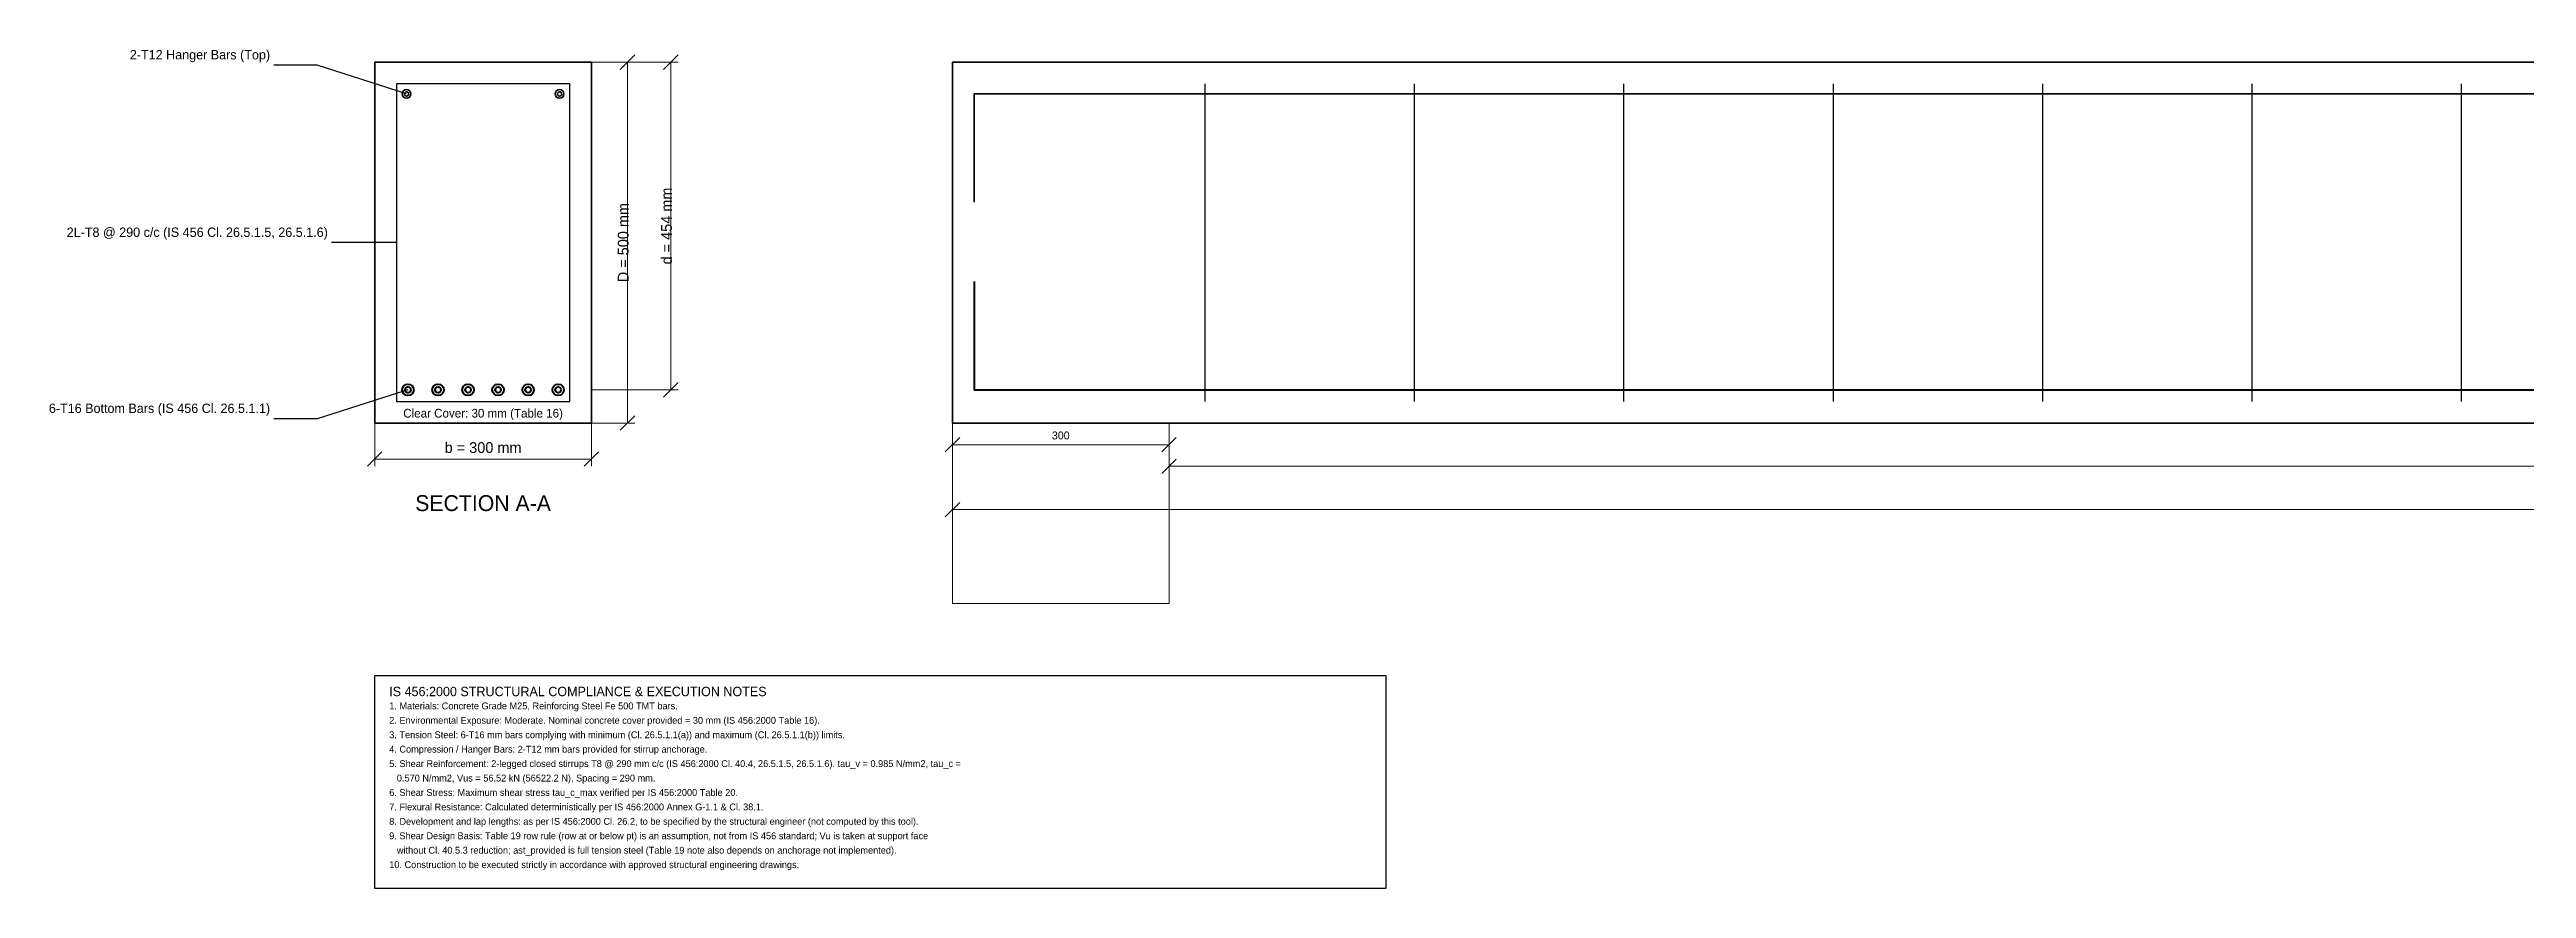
# Model space of a CAD drawing. Header units: millimetres. Extents: x -450 to 6410, y -645 to 571.
# Drawn here: x -450 to 2980, y -645 to 518 of the extents above; entities that cross this region are included whole.
import ezdxf
from ezdxf.enums import TextEntityAlignment as Align

# ---------------------------------------------------------------- set-up
doc = ezdxf.new("R2010")
doc.units = ezdxf.units.MM
for name, color, linetype, lineweight in [('ANNOTATIONS', 6, 'Continuous', 25), ('DIMENSIONS', 2, 'Continuous', 18), ('HATCH', 8, 'Continuous', 13), ('OUTLINE', 7, 'Continuous', 35), ('REBAR_MAIN', 1, 'Continuous', 50), ('REBAR_TOP', 3, 'Continuous', 35), ('STIRRUPS', 4, 'Continuous', 25), ('TITLE_BLOCK', 5, 'Continuous', 25)]:
    doc.layers.add(name, color=color, linetype=linetype, lineweight=lineweight)

msp = doc.modelspace()

# ---------------------------------------------------------------- linework, layer by layer
at = {"layer": 'ANNOTATIONS'}
for p, q in [((-80, 496), (-140, 496)), ((44, 456), (-80, 496)), ((30, 250), (-60, 250)), ((46, 46), (-80, 6)), ((-80, 6), (-140, 6))]:
    msp.add_line(p, q, dxfattribs=at)
at = {"layer": 'DIMENSIONS'}
for p, q in [((300, 500), (360, 500)), ((300, 500), (420, 500)), ((340, 490), (360, 510)), ((350, 0), (350, 500)), ((400, 490), (420, 510)), ((410, 46), (410, 500)), ((300, 46), (420, 46)), ((400, 36), (420, 56)), ((0, 0), (0, -60)), ((300, 0), (300, -60)), ((300, 0), (360, 0)), ((340, -10), (360, 10)), ((800, 0), (800, -130)), ((800, 0), (800, -40)), ((1100, 0), (1100, -70)), ((1100, 0), (1100, -40)), ((790, -40), (810, -20)), ((800, -30), (1100, -30)), ((1090, -40), (1110, -20)), ((-10, -60), (10, -40)), ((0, -50), (300, -50)), ((290, -60), (310, -40)), ((1090, -70), (1110, -50)), ((1100, -60), (6100, -60)), ((790, -130), (810, -110)), ((800, -120), (6400, -120))]:
    msp.add_line(p, q, dxfattribs=at)
at = {"layer": 'HATCH'}
msp.add_lwpolyline([(800, -250), (1100, -250), (1100, 0), (800, 0), (800, -250)], close=True, dxfattribs=at)
at = {"layer": 'OUTLINE'}
for points in [[(0, 0), (300, 0), (300, 500), (0, 500), (0, 0)], [(800, 0), (6400, 0), (6400, 500), (800, 500), (800, 0)]]:
    msp.add_lwpolyline(points, close=True, dxfattribs=at)
at = {"layer": 'REBAR_MAIN'}
msp.add_lwpolyline([(830, 196), (830, 46), (6370, 46), (6370, 196)], dxfattribs=at)
for centre, radius in [((46, 46), 8), ((46, 46), 4), ((87.6, 46), 8), ((87.6, 46), 4), ((129.2, 46), 8), ((129.2, 46), 4), ((170.8, 46), 8), ((170.8, 46), 4), ((212.4, 46), 8), ((212.4, 46), 4), ((254, 46), 8), ((254, 46), 4)]:
    msp.add_circle(centre, radius, dxfattribs=at)
at = {"layer": 'REBAR_TOP'}
msp.add_lwpolyline([(830, 306), (830, 456), (6370, 456), (6370, 306)], dxfattribs=at)
for centre, radius in [((44, 456), 6), ((44, 456), 3), ((256, 456), 6), ((256, 456), 3)]:
    msp.add_circle(centre, radius, dxfattribs=at)
at = {"layer": 'STIRRUPS'}
for p, q in [((1150, 30), (1150, 470)), ((1440, 30), (1440, 470)), ((1730, 30), (1730, 470)), ((2020, 30), (2020, 470)), ((2310, 30), (2310, 470)), ((2600, 30), (2600, 470)), ((2890, 30), (2890, 470))]:
    msp.add_line(p, q, dxfattribs=at)
msp.add_lwpolyline([(30, 30), (270, 30), (270, 470), (30, 470), (30, 30)], close=True, dxfattribs=at)
at = {"layer": 'TITLE_BLOCK'}
msp.add_lwpolyline([(0, -350), (1400, -350), (1400, -645), (0, -645), (0, -350)], close=True, dxfattribs=at)

# ---------------------------------------------------------------- texts
at = {"layer": 'ANNOTATIONS'}
for s, p in [('2-T12 Hanger Bars (Top)', (-145, 500)), ('2L-T8 @ 290 c/c (IS 456 Cl. 26.5.1.5, 26.5.1.6)', (-65, 254)), ('6-T16 Bottom Bars (IS 456 Cl. 26.5.1.1)', (-145, 10))]:
    msp.add_text(s, height=13, dxfattribs=at).set_placement(p, align=Align.BOTTOM_RIGHT)
msp.add_text('Clear Cover: 30 mm (Table 16)', height=12, dxfattribs=at).set_placement((150, 4), align=Align.BOTTOM_CENTER)
msp.add_text('SECTION A-A', height=22, dxfattribs=at).set_placement((150, -100), align=Align.TOP_CENTER)
for s, p in [('2. Environmental Exposure: Moderate. Nominal concrete cover provided = 30 mm (IS 456:2000 Table 16).', (20, -412)), ('1. Materials: Concrete Grade M25, Reinforcing Steel Fe 500 TMT bars.', (20, -392)), ('3. Tension Steel: 6-T16 mm bars complying with minimum (Cl. 26.5.1.1(a)) and maximum (Cl. 26.5.1.1(b)) limits.', (20, -432)), ('4. Compression / Hanger Bars: 2-T12 mm bars provided for stirrup anchorage.', (20, -452)), ('5. Shear Reinforcement: 2-legged closed stirrups T8 @ 290 mm c/c (IS 456:2000 Cl. 40.4, 26.5.1.5, 26.5.1.6). tau_v = 0.985 N/mm2, tau_c =', (20, -472)), ('6. Shear Stress: Maximum shear stress tau_c_max verified per IS 456:2000 Table 20.', (20, -512)), ('   0.570 N/mm2, Vus = 56.52 kN (56522.2 N), Spacing = 290 mm.', (20, -492)), ('8. Development and lap lengths: as per IS 456:2000 Cl. 26.2, to be specified by the structural engineer (not computed by this tool).', (20, -552)), ('7. Flexural Resistance: Calculated deterministically per IS 456:2000 Annex G-1.1 & Cl. 38.1.', (20, -532)), ('9. Shear Design Basis: Table 19 row rule (row at or below pt) is an assumption, not from IS 456 standard; Vu is taken at support face', (20, -572)), ('10. Construction to be executed strictly in accordance with approved structural engineering drawings.', (20, -612)), ('   without Cl. 40.5.3 reduction; ast_provided is full tension steel (Table 19 note also depends on anchorage not implemented).', (20, -592))]:
    msp.add_text(s, height=9.5, dxfattribs=at).set_placement(p, align=Align.MIDDLE_LEFT)
at = {"layer": 'DIMENSIONS'}
for s, p in [('d = 454 mm', (416, 273)), ('D = 500 mm', (356, 250))]:
    msp.add_text(s, height=15, rotation=90, dxfattribs=at).set_placement(p, align=Align.BOTTOM_CENTER)
for s, height, p in [('b = 300 mm', 15, (150, -46)), ('300', 11, (950, -26))]:
    msp.add_text(s, height=height, dxfattribs=at).set_placement(p, align=Align.BOTTOM_CENTER)
at = {"layer": 'TITLE_BLOCK'}
msp.add_text('IS 456:2000 STRUCTURAL COMPLIANCE & EXECUTION NOTES', height=13, dxfattribs=at).set_placement((20, -372), align=Align.MIDDLE_LEFT)

doc.saveas('drawing.dxf')
